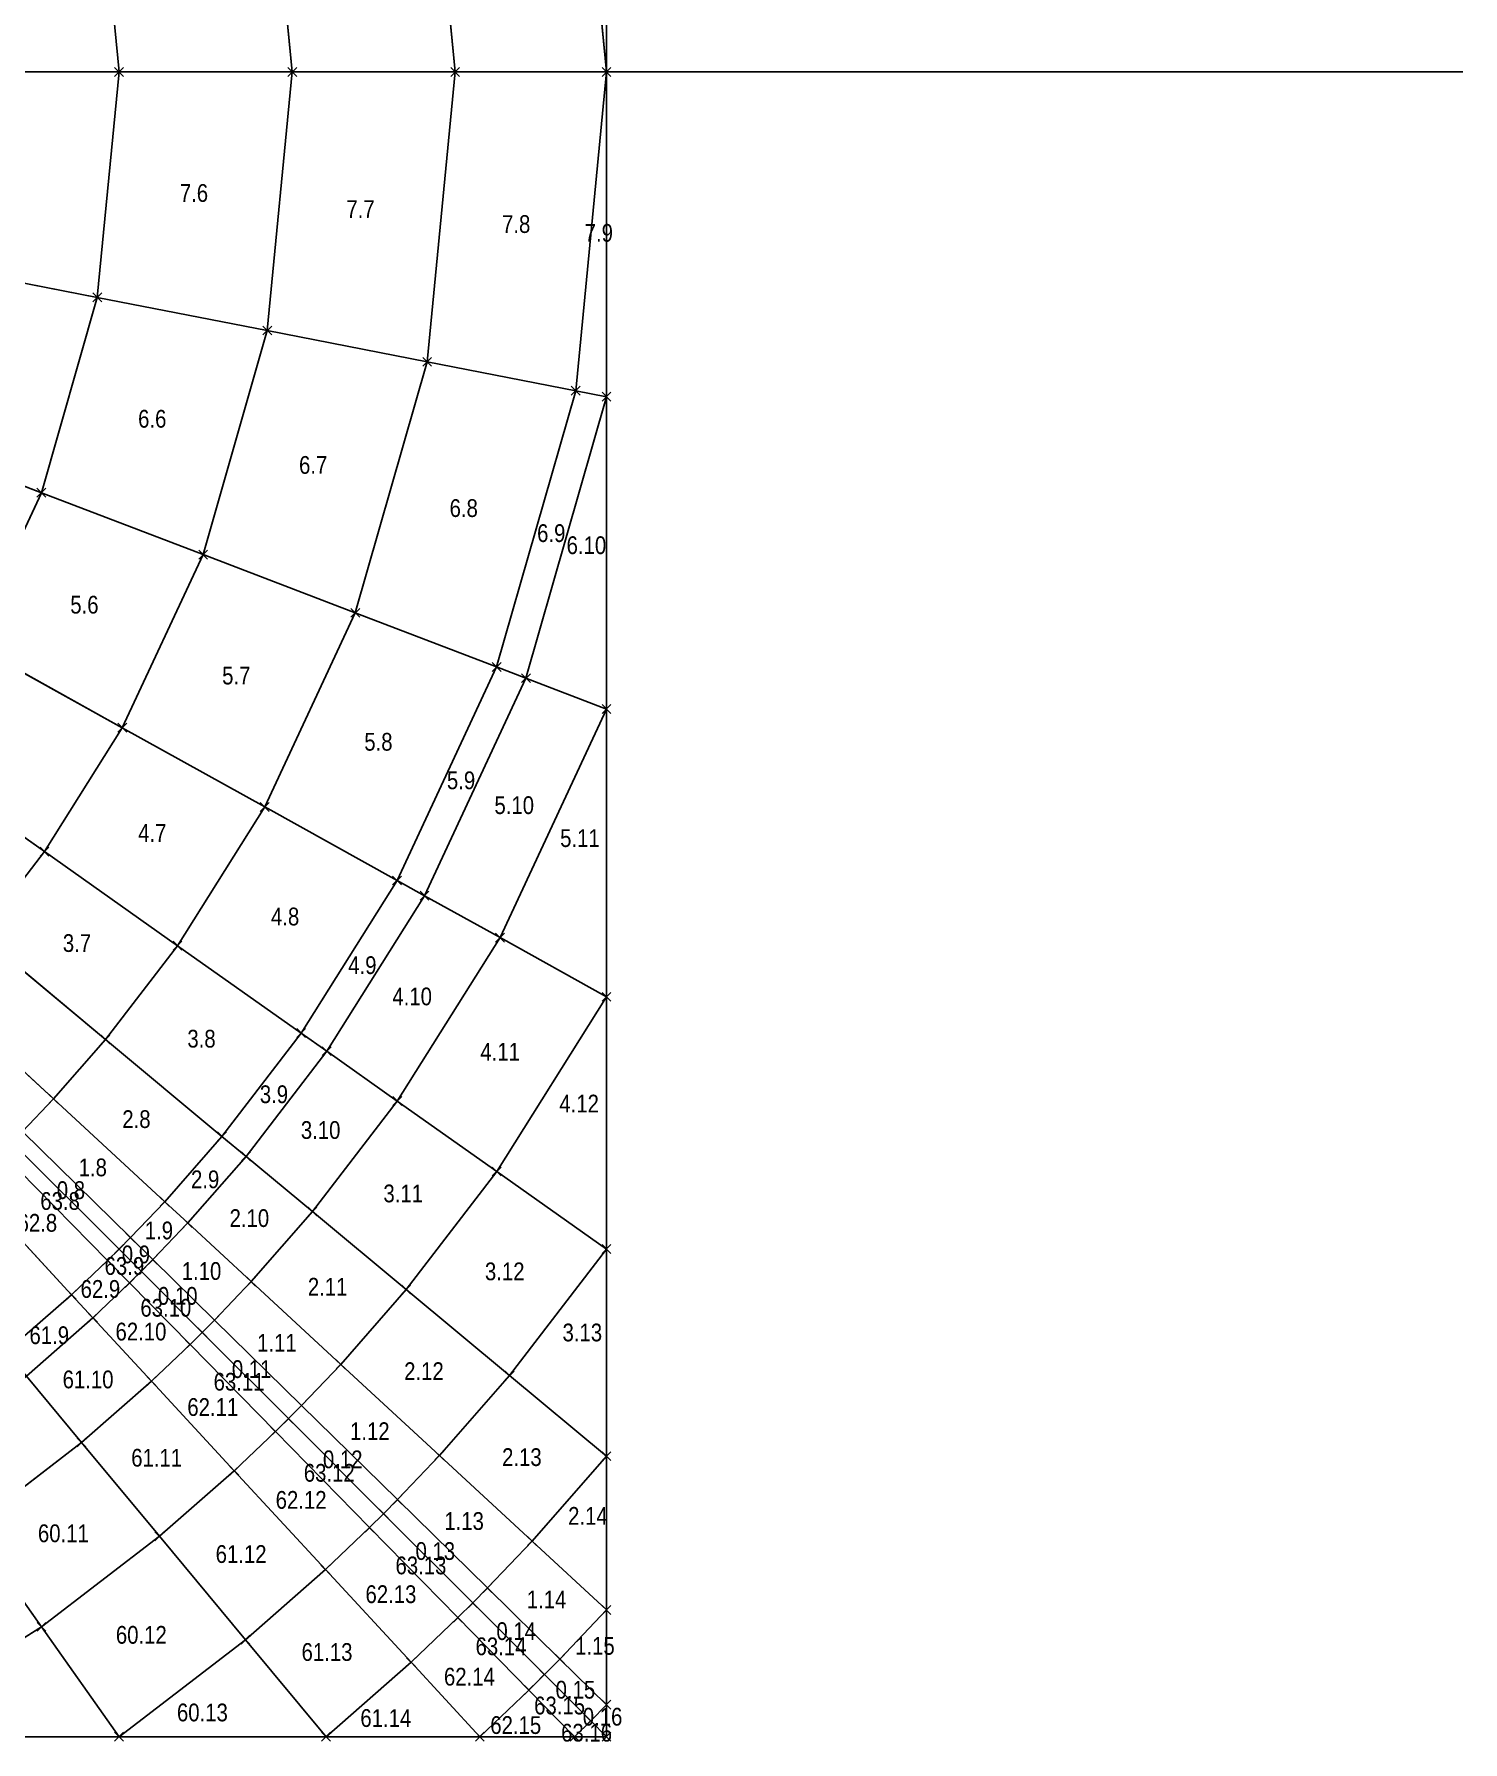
# Model space of a CAD drawing. Extents: x -1.9 to 2.84, y -1.88 to 2.84.
# Drawn here: x 1.23 to 2.84, y -1.881 to 0.043 of the extents above; entities that cross this region are included whole.
import ezdxf
from ezdxf.enums import TextEntityAlignment as Align

# ---------------------------------------------------------------- set-up
doc = ezdxf.new("R2010")
doc.units = 0
doc.header["$MEASUREMENT"] = 0
doc.header["$PDMODE"] = 3
doc.header["$PDSIZE"] = 0.005
for name, color, linetype in [('_assi', 5, 'Continuous'), ('ArcoBranches', 6, 'Continuous'), ('ColmoBranches', 7, 'Continuous'), ('ColmoNodes', 7, 'Continuous'), ('ColmoNodesEstradosso', 7, 'Continuous'), ('DiagonaliBranches', 20, 'Continuous'), ('DiagonaliNodes', 7, 'Continuous'), ('DiagonaliNodesEstradosso', 7, 'Continuous'), ('Faces', 160, 'Continuous'), ('FacesName', 1, 'Continuous'), ('MeridianiBranches', 3, 'Continuous'), ('NodiInterni', 1, 'Continuous'), ('NodiInterniEstradosso', 7, 'Continuous'), ('ParalleliBranches', 2, 'Continuous')]:
    doc.layers.add(name, color=color, linetype=linetype)
doc.styles.get("Standard").update_dxf_attribs({"font": 'ARIALN.TTF'})

msp = doc.modelspace()

# ---------------------------------------------------------------- linework, layer by layer
at = {"layer": '_assi'}
msp.add_line((0, 0), (2.8397, 0), dxfattribs=at)
at = {"layer": 'ArcoBranches'}
for p, q in [((1.875, 0, 1.875), (1.875, 0.3658, 1.839)), ((1.875, -0.3658, 1.839), (1.875, 0, 1.875)), ((1.875, -0.7175, 1.7323), (1.875, -0.3658, 1.839)), ((1.875, -1.0417, 1.559), (1.875, -0.7175, 1.7323)), ((1.875, -1.3258, 1.3258), (1.875, -1.0417, 1.559)), ((1.875, -1.559, 1.0417), (1.875, -1.3258, 1.3258)), ((1.875, -1.7323, 0.7175), (1.875, -1.559, 1.0417)), ((1.875, -1.839, 0.3658), (1.875, -1.7323, 0.7175)), ((1.875, -1.875, 0), (1.875, -1.839, 0.3658)), ((1.0417, -1.875, 1.559), (1.3258, -1.875, 1.3258)), ((1.3258, -1.875, 1.3258), (1.559, -1.875, 1.0417)), ((1.559, -1.875, 1.0417), (1.7323, -1.875, 0.7175)), ((1.7323, -1.875, 0.7175), (1.839, -1.875, 0.3658)), ((1.839, -1.875, 0.3658), (1.875, -1.875, 0))]:
    msp.add_line(p, q, dxfattribs=at)
at = {"layer": 'ColmoBranches'}
for p, q in [((1.1206, 0, 2.4032), (1.3258, 0, 2.2964)), ((1.3258, 0, 2.2964), (1.5209, 0, 2.1721)), ((1.5209, 0, 2.1721), (1.7044, 0, 2.0313)), ((1.7044, 0, 2.0313), (1.875, 0, 1.875))]:
    msp.add_line(p, q, dxfattribs=at)
at = {"layer": 'ColmoNodes'}
for p in [(1.3258, 0, 2.2964), (1.5209, 0, 2.1721), (1.7044, 0, 2.0313), (1.875, 0, 1.875)]:
    msp.add_point(p, dxfattribs=at)
at = {"layer": 'ColmoNodesEstradosso'}
for p in [(1.3258, 0, 2.8592), (1.5209, 0, 2.7604), (1.7044, 0, 2.651), (1.875, 0, 2.5332)]:
    msp.add_point(p, dxfattribs=at)
at = {"layer": 'DiagonaliBranches'}
for p, q in [((1.2052, -1.2052, 2.0313), (1.3258, -1.3258, 1.875)), ((1.3258, -1.3258, 1.875), (1.3508, -1.3508, 1.839)), ((1.3508, -1.3508, 1.839), (1.4196, -1.4196, 1.7323)), ((1.4196, -1.4196, 1.7323), (1.5167, -1.5167, 1.559)), ((1.5167, -1.5167, 1.559), (1.6238, -1.6238, 1.3258)), ((1.6238, -1.6238, 1.3258), (1.7243, -1.7243, 1.0417)), ((1.7243, -1.7243, 1.0417), (1.805, -1.805, 0.7175)), ((1.805, -1.805, 0.7175), (1.8571, -1.8571, 0.3658)), ((1.8571, -1.8571, 0.3658), (1.875, -1.875, 0))]:
    msp.add_line(p, q, dxfattribs=at)
at = {"layer": 'DiagonaliNodes'}
for p in [(1.3258, -1.3258, 1.875), (1.3508, -1.3508, 1.839), (1.4196, -1.4196, 1.7323), (1.5167, -1.5167, 1.559), (1.6238, -1.6238, 1.3258), (1.7243, -1.7243, 1.0417), (1.805, -1.805, 0.7175), (1.8571, -1.8571, 0.3658), (1.875, -1.875, 0)]:
    msp.add_point(p, dxfattribs=at)
at = {"layer": 'DiagonaliNodesEstradosso'}
for p in [(1.3258, -1.3258, 2.5332), (1.3508, -1.3508, 2.5067), (1.4196, -1.4196, 2.4295), (1.5167, -1.5167, 2.3091), (1.6238, -1.6238, 2.1586), (1.7243, -1.7243, 1.9967), (1.805, -1.805, 1.8484), (1.8571, -1.8571, 1.7423), (1.875, -1.875, 1.7034)]:
    msp.add_point(p, dxfattribs=at)
at = {"layer": 'Faces'}
for points in [[(1.875, 0, 1.875), (1.8403, 0.359, 1.875), (1.875, 0.3658, 1.839), (1.875, 0, 1.875)], [(1.7044, 0, 2.0313), (1.6729, 0.3264, 2.0313), (1.8403, 0.359, 1.875), (1.875, 0, 1.875)], [(1.5209, 0, 2.1721), (1.4928, 0.2912, 2.1721), (1.6729, 0.3264, 2.0313), (1.7044, 0, 2.0313)], [(1.3258, 0, 2.2964), (1.3013, 0.2539, 2.2964), (1.4928, 0.2912, 2.1721), (1.5209, 0, 2.1721)], [(1.1206, 0, 2.4032), (1.0999, 0.2146, 2.4032), (1.3013, 0.2539, 2.2964), (1.3258, 0, 2.2964)], [(1.0999, -0.2146, 2.4032), (1.1206, 0, 2.4032), (1.3258, 0, 2.2964), (1.3013, -0.2539, 2.2964)], [(1.3013, -0.2539, 2.2964), (1.3258, 0, 2.2964), (1.5209, 0, 2.1721), (1.4928, -0.2912, 2.1721)], [(1.4928, -0.2912, 2.1721), (1.5209, 0, 2.1721), (1.7044, 0, 2.0313), (1.6729, -0.3264, 2.0313)], [(1.6729, -0.3264, 2.0313), (1.7044, 0, 2.0313), (1.875, 0, 1.875), (1.8403, -0.359, 1.875)], [(1.8403, -0.359, 1.875), (1.875, 0, 1.875), (1.875, 0, 1.875), (1.875, -0.3658, 1.839)], [(1.0466, -0.4005, 2.4032), (1.0999, -0.2146, 2.4032), (1.3013, -0.2539, 2.2964), (1.2383, -0.4739, 2.2964)], [(1.2383, -0.4739, 2.2964), (1.3013, -0.2539, 2.2964), (1.4928, -0.2912, 2.1721), (1.4205, -0.5436, 2.1721)], [(1.4205, -0.5436, 2.1721), (1.4928, -0.2912, 2.1721), (1.6729, -0.3264, 2.0313), (1.5919, -0.6092, 2.0313)], [(1.5919, -0.6092, 2.0313), (1.6729, -0.3264, 2.0313), (1.8403, -0.359, 1.875), (1.7512, -0.6701, 1.875)], [(1.7512, -0.6701, 1.875), (1.8403, -0.359, 1.875), (1.875, -0.3658, 1.839), (1.7842, -0.6828, 1.839)], [(1.7842, -0.6828, 1.839), (1.875, -0.3658, 1.839), (1.875, -0.3658, 1.839), (1.875, -0.7175, 1.7323)], [(0.9796, -0.5442, 2.4032), (1.0466, -0.4005, 2.4032), (1.2383, -0.4739, 2.2964), (1.159, -0.6439, 2.2964)], [(1.159, -0.6439, 2.2964), (1.2383, -0.4739, 2.2964), (1.4205, -0.5436, 2.1721), (1.3295, -0.7386, 2.1721)], [(1.3295, -0.7386, 2.1721), (1.4205, -0.5436, 2.1721), (1.5919, -0.6092, 2.0313), (1.4899, -0.8278, 2.0313)], [(1.4899, -0.8278, 2.0313), (1.5919, -0.6092, 2.0313), (1.7512, -0.6701, 1.875), (1.639, -0.9106, 1.875)], [(1.0825, -0.7655, 2.2964), (1.159, -0.6439, 2.2964), (1.3295, -0.7386, 2.1721), (1.2418, -0.8781, 2.1721)], [(1.639, -0.9106, 1.875), (1.7512, -0.6701, 1.875), (1.7842, -0.6828, 1.839), (1.6699, -0.9278, 1.839)], [(1.6699, -0.9278, 1.839), (1.7842, -0.6828, 1.839), (1.875, -0.7175, 1.7323), (1.755, -0.975, 1.7323)], [(1.755, -0.975, 1.7323), (1.875, -0.7175, 1.7323), (1.875, -0.7175, 1.7323), (1.875, -1.0417, 1.559)], [(1.2418, -0.8781, 2.1721), (1.3295, -0.7386, 2.1721), (1.4899, -0.8278, 2.0313), (1.3917, -0.9841, 2.0313)], [(1.0195, -0.8477, 2.2964), (1.0825, -0.7655, 2.2964), (1.2418, -0.8781, 2.1721), (1.1695, -0.9724, 2.1721)], [(1.3917, -0.9841, 2.0313), (1.4899, -0.8278, 2.0313), (1.639, -0.9106, 1.875), (1.5309, -1.0825, 1.875)], [(1.1695, -0.9724, 2.1721), (1.2418, -0.8781, 2.1721), (1.3917, -0.9841, 2.0313), (1.3106, -1.0897, 2.0313)], [(1.5309, -1.0825, 1.875), (1.639, -0.9106, 1.875), (1.6699, -0.9278, 1.839), (1.5598, -1.1029, 1.839)], [(1.5598, -1.1029, 1.839), (1.6699, -0.9278, 1.839), (1.755, -0.975, 1.7323), (1.6392, -1.1591, 1.7323)], [(1.1171, -1.0321, 2.1721), (1.1695, -0.9724, 2.1721), (1.3106, -1.0897, 2.0313), (1.2519, -1.1566, 2.0313)], [(1.6392, -1.1591, 1.7323), (1.755, -0.975, 1.7323), (1.875, -1.0417, 1.559), (1.7513, -1.2384, 1.559)], [(1.3106, -1.0897, 2.0313), (1.3917, -0.9841, 2.0313), (1.5309, -1.0825, 1.875), (1.4417, -1.1988, 1.875)], [(1.0858, -1.065, 2.1721), (1.1171, -1.0321, 2.1721), (1.2519, -1.1566, 2.0313), (1.2169, -1.1935, 2.0313)], [(1.7513, -1.2384, 1.559), (1.875, -1.0417, 1.559), (1.875, -1.0417, 1.559), (1.875, -1.3258, 1.3258)], [(1.2519, -1.1566, 2.0313), (1.3106, -1.0897, 2.0313), (1.4417, -1.1988, 1.875), (1.3772, -1.2724, 1.875)], [(1.4417, -1.1988, 1.875), (1.5309, -1.0825, 1.875), (1.5598, -1.1029, 1.839), (1.4689, -1.2214, 1.839)], [(1.4689, -1.2214, 1.839), (1.5598, -1.1029, 1.839), (1.6392, -1.1591, 1.7323), (1.5437, -1.2835, 1.7323)], [(1.2169, -1.1935, 2.0313), (1.2519, -1.1566, 2.0313), (1.3772, -1.2724, 1.875), (1.3386, -1.3129, 1.875)], [(1.5437, -1.2835, 1.7323), (1.6392, -1.1591, 1.7323), (1.7513, -1.2384, 1.559), (1.6493, -1.3713, 1.559)], [(1.1935, -1.2169, 2.0313), (1.2052, -1.2052, 2.0313), (1.3258, -1.3258, 1.875), (1.3129, -1.3386, 1.875)], [(1.2052, -1.2052, 2.0313), (1.2169, -1.1935, 2.0313), (1.3386, -1.3129, 1.875), (1.3258, -1.3258, 1.875)], [(1.3772, -1.2724, 1.875), (1.4417, -1.1988, 1.875), (1.4689, -1.2214, 1.839), (1.4032, -1.2964, 1.839)], [(1.1566, -1.2519, 2.0313), (1.1935, -1.2169, 2.0313), (1.3129, -1.3386, 1.875), (1.2724, -1.3772, 1.875)], [(1.4032, -1.2964, 1.839), (1.4689, -1.2214, 1.839), (1.5437, -1.2835, 1.7323), (1.4746, -1.3624, 1.7323)], [(1.6493, -1.3713, 1.559), (1.7513, -1.2384, 1.559), (1.875, -1.3258, 1.3258), (1.7658, -1.4682, 1.3258)], [(1.0897, -1.3106, 2.0313), (1.1566, -1.2519, 2.0313), (1.2724, -1.3772, 1.875), (1.1988, -1.4417, 1.875)], [(1.3386, -1.3129, 1.875), (1.3772, -1.2724, 1.875), (1.4032, -1.2964, 1.839), (1.3639, -1.3377, 1.839)], [(1.4746, -1.3624, 1.7323), (1.5437, -1.2835, 1.7323), (1.6493, -1.3713, 1.559), (1.5755, -1.4556, 1.559)], [(1.3639, -1.3377, 1.839), (1.4032, -1.2964, 1.839), (1.4746, -1.3624, 1.7323), (1.4333, -1.4058, 1.7323)], [(1.3129, -1.3386, 1.875), (1.3258, -1.3258, 1.875), (1.3508, -1.3508, 1.839), (1.3377, -1.3639, 1.839)], [(1.3258, -1.3258, 1.875), (1.3386, -1.3129, 1.875), (1.3639, -1.3377, 1.839), (1.3508, -1.3508, 1.839)], [(1.7658, -1.4682, 1.3258), (1.875, -1.3258, 1.3258), (1.875, -1.3258, 1.3258), (1.875, -1.559, 1.0417)], [(1.2724, -1.3772, 1.875), (1.3129, -1.3386, 1.875), (1.3377, -1.3639, 1.839), (1.2964, -1.4032, 1.839)], [(1.3508, -1.3508, 1.839), (1.3639, -1.3377, 1.839), (1.4333, -1.4058, 1.7323), (1.4196, -1.4196, 1.7323)], [(1.2964, -1.4032, 1.839), (1.3377, -1.3639, 1.839), (1.4058, -1.4333, 1.7323), (1.3624, -1.4746, 1.7323)], [(1.3377, -1.3639, 1.839), (1.3508, -1.3508, 1.839), (1.4196, -1.4196, 1.7323), (1.4058, -1.4333, 1.7323)], [(1.4333, -1.4058, 1.7323), (1.4746, -1.3624, 1.7323), (1.5755, -1.4556, 1.559), (1.5313, -1.5019, 1.559)], [(1.1988, -1.4417, 1.875), (1.2724, -1.3772, 1.875), (1.2964, -1.4032, 1.839), (1.2214, -1.4689, 1.839)], [(1.5755, -1.4556, 1.559), (1.6493, -1.3713, 1.559), (1.7658, -1.4682, 1.3258), (1.6867, -1.5583, 1.3258)], [(1.2214, -1.4689, 1.839), (1.2964, -1.4032, 1.839), (1.3624, -1.4746, 1.7323), (1.2835, -1.5437, 1.7323)], [(1.4058, -1.4333, 1.7323), (1.4196, -1.4196, 1.7323), (1.5167, -1.5167, 1.559), (1.5019, -1.5313, 1.559)], [(1.4196, -1.4196, 1.7323), (1.4333, -1.4058, 1.7323), (1.5313, -1.5019, 1.559), (1.5167, -1.5167, 1.559)], [(1.3624, -1.4746, 1.7323), (1.4058, -1.4333, 1.7323), (1.5019, -1.5313, 1.559), (1.4556, -1.5755, 1.559)], [(1.5313, -1.5019, 1.559), (1.5755, -1.4556, 1.559), (1.6867, -1.5583, 1.3258), (1.6395, -1.608, 1.3258)], [(1.1029, -1.5598, 1.839), (1.2214, -1.4689, 1.839), (1.2835, -1.5437, 1.7323), (1.1591, -1.6392, 1.7323)], [(1.2835, -1.5437, 1.7323), (1.3624, -1.4746, 1.7323), (1.4556, -1.5755, 1.559), (1.3713, -1.6493, 1.559)], [(1.6867, -1.5583, 1.3258), (1.7658, -1.4682, 1.3258), (1.875, -1.559, 1.0417), (1.7911, -1.6547, 1.0417)], [(1.5019, -1.5313, 1.559), (1.5167, -1.5167, 1.559), (1.6238, -1.6238, 1.3258), (1.608, -1.6395, 1.3258)], [(1.5167, -1.5167, 1.559), (1.5313, -1.5019, 1.559), (1.6395, -1.608, 1.3258), (1.6238, -1.6238, 1.3258)], [(1.4556, -1.5755, 1.559), (1.5019, -1.5313, 1.559), (1.608, -1.6395, 1.3258), (1.5583, -1.6867, 1.3258)], [(1.1591, -1.6392, 1.7323), (1.2835, -1.5437, 1.7323), (1.3713, -1.6493, 1.559), (1.2384, -1.7513, 1.559)], [(1.3713, -1.6493, 1.559), (1.4556, -1.5755, 1.559), (1.5583, -1.6867, 1.3258), (1.4682, -1.7658, 1.3258)], [(1.6395, -1.608, 1.3258), (1.6867, -1.5583, 1.3258), (1.7911, -1.6547, 1.0417), (1.7409, -1.7075, 1.0417)], [(1.7911, -1.6547, 1.0417), (1.875, -1.559, 1.0417), (1.875, -1.559, 1.0417), (1.875, -1.7323, 0.7175)], [(1.6238, -1.6238, 1.3258), (1.6395, -1.608, 1.3258), (1.7409, -1.7075, 1.0417), (1.7243, -1.7243, 1.0417)], [(1.608, -1.6395, 1.3258), (1.6238, -1.6238, 1.3258), (1.7243, -1.7243, 1.0417), (1.7075, -1.7409, 1.0417)], [(0.975, -1.755, 1.7323), (1.1591, -1.6392, 1.7323), (1.2384, -1.7513, 1.559), (1.0417, -1.875, 1.559)], [(1.2384, -1.7513, 1.559), (1.3713, -1.6493, 1.559), (1.4682, -1.7658, 1.3258), (1.3258, -1.875, 1.3258)], [(1.5583, -1.6867, 1.3258), (1.608, -1.6395, 1.3258), (1.7075, -1.7409, 1.0417), (1.6547, -1.7911, 1.0417)], [(1.7409, -1.7075, 1.0417), (1.7911, -1.6547, 1.0417), (1.875, -1.7323, 0.7175), (1.8225, -1.7875, 0.7175)], [(1.4682, -1.7658, 1.3258), (1.5583, -1.6867, 1.3258), (1.6547, -1.7911, 1.0417), (1.559, -1.875, 1.0417)], [(1.7243, -1.7243, 1.0417), (1.7409, -1.7075, 1.0417), (1.8225, -1.7875, 0.7175), (1.805, -1.805, 0.7175)], [(1.7075, -1.7409, 1.0417), (1.7243, -1.7243, 1.0417), (1.805, -1.805, 0.7175), (1.7875, -1.8225, 0.7175)], [(1.6547, -1.7911, 1.0417), (1.7075, -1.7409, 1.0417), (1.7875, -1.8225, 0.7175), (1.7323, -1.875, 0.7175)], [(1.8225, -1.7875, 0.7175), (1.875, -1.7323, 0.7175), (1.875, -1.7323, 0.7175), (1.875, -1.839, 0.3658)], [(1.0417, -1.875, 1.559), (1.2384, -1.7513, 1.559), (1.3258, -1.875, 1.3258), (1.0417, -1.875, 1.559)], [(1.3258, -1.875, 1.3258), (1.4682, -1.7658, 1.3258), (1.559, -1.875, 1.0417), (1.3258, -1.875, 1.3258)], [(1.805, -1.805, 0.7175), (1.8225, -1.7875, 0.7175), (1.875, -1.839, 0.3658), (1.8571, -1.8571, 0.3658)], [(1.559, -1.875, 1.0417), (1.6547, -1.7911, 1.0417), (1.7323, -1.875, 0.7175), (1.559, -1.875, 1.0417)], [(1.7875, -1.8225, 0.7175), (1.805, -1.805, 0.7175), (1.8571, -1.8571, 0.3658), (1.839, -1.875, 0.3658)], [(1.7323, -1.875, 0.7175), (1.7875, -1.8225, 0.7175), (1.839, -1.875, 0.3658), (1.7323, -1.875, 0.7175)], [(1.8571, -1.8571, 0.3658), (1.875, -1.839, 0.3658), (1.875, -1.839, 0.3658), (1.875, -1.875, 0)], [(1.839, -1.875, 0.3658), (1.8571, -1.8571, 0.3658), (1.875, -1.875, 0), (1.839, -1.875, 0.3658)]]:
    msp.add_3dface(points, dxfattribs=at)
at = {"layer": 'MeridianiBranches'}
for p, q in [((1.0999, -0.2146, 2.4032), (1.3013, -0.2539, 2.2964)), ((1.3013, -0.2539, 2.2964), (1.4928, -0.2912, 2.1721)), ((1.4928, -0.2912, 2.1721), (1.6729, -0.3264, 2.0313)), ((1.6729, -0.3264, 2.0313), (1.8403, -0.359, 1.875)), ((1.8403, -0.359, 1.875), (1.875, -0.3658, 1.839)), ((1.0466, -0.4005, 2.4032), (1.2383, -0.4739, 2.2964)), ((1.2383, -0.4739, 2.2964), (1.4205, -0.5436, 2.1721)), ((1.4205, -0.5436, 2.1721), (1.5919, -0.6092, 2.0313)), ((1.5919, -0.6092, 2.0313), (1.7512, -0.6701, 1.875)), ((1.159, -0.6439, 2.2964), (1.3295, -0.7386, 2.1721)), ((1.7512, -0.6701, 1.875), (1.7842, -0.6828, 1.839)), ((1.7842, -0.6828, 1.839), (1.875, -0.7175, 1.7323)), ((1.3295, -0.7386, 2.1721), (1.4899, -0.8278, 2.0313)), ((1.0825, -0.7655, 2.2964), (1.2418, -0.8781, 2.1721)), ((1.4899, -0.8278, 2.0313), (1.639, -0.9106, 1.875)), ((1.2418, -0.8781, 2.1721), (1.3917, -0.9841, 2.0313)), ((1.639, -0.9106, 1.875), (1.6699, -0.9278, 1.839)), ((1.6699, -0.9278, 1.839), (1.755, -0.975, 1.7323)), ((1.1695, -0.9724, 2.1721), (1.3106, -1.0897, 2.0313)), ((1.755, -0.975, 1.7323), (1.875, -1.0417, 1.559)), ((1.3917, -0.9841, 2.0313), (1.5309, -1.0825, 1.875)), ((1.1171, -1.0321, 2.1721), (1.2519, -1.1566, 2.0313)), ((1.3106, -1.0897, 2.0313), (1.4417, -1.1988, 1.875)), ((1.5309, -1.0825, 1.875), (1.5598, -1.1029, 1.839)), ((1.5598, -1.1029, 1.839), (1.6392, -1.1591, 1.7323)), ((1.2519, -1.1566, 2.0313), (1.3772, -1.2724, 1.875)), ((1.6392, -1.1591, 1.7323), (1.7513, -1.2384, 1.559)), ((1.2169, -1.1935, 2.0313), (1.3386, -1.3129, 1.875)), ((1.4417, -1.1988, 1.875), (1.4689, -1.2214, 1.839)), ((1.1935, -1.2169, 2.0313), (1.3129, -1.3386, 1.875)), ((1.4689, -1.2214, 1.839), (1.5437, -1.2835, 1.7323)), ((1.7513, -1.2384, 1.559), (1.875, -1.3258, 1.3258)), ((1.1566, -1.2519, 2.0313), (1.2724, -1.3772, 1.875)), ((1.3772, -1.2724, 1.875), (1.4032, -1.2964, 1.839)), ((1.5437, -1.2835, 1.7323), (1.6493, -1.3713, 1.559)), ((1.4032, -1.2964, 1.839), (1.4746, -1.3624, 1.7323)), ((1.3386, -1.3129, 1.875), (1.3639, -1.3377, 1.839)), ((1.3129, -1.3386, 1.875), (1.3377, -1.3639, 1.839)), ((1.3639, -1.3377, 1.839), (1.4333, -1.4058, 1.7323)), ((1.3377, -1.3639, 1.839), (1.4058, -1.4333, 1.7323)), ((1.4746, -1.3624, 1.7323), (1.5755, -1.4556, 1.559)), ((1.2724, -1.3772, 1.875), (1.2964, -1.4032, 1.839)), ((1.6493, -1.3713, 1.559), (1.7658, -1.4682, 1.3258)), ((1.2964, -1.4032, 1.839), (1.3624, -1.4746, 1.7323)), ((1.4333, -1.4058, 1.7323), (1.5313, -1.5019, 1.559)), ((1.4058, -1.4333, 1.7323), (1.5019, -1.5313, 1.559)), ((1.5755, -1.4556, 1.559), (1.6867, -1.5583, 1.3258)), ((1.2214, -1.4689, 1.839), (1.2835, -1.5437, 1.7323)), ((1.3624, -1.4746, 1.7323), (1.4556, -1.5755, 1.559)), ((1.7658, -1.4682, 1.3258), (1.875, -1.559, 1.0417)), ((1.5313, -1.5019, 1.559), (1.6395, -1.608, 1.3258)), ((1.5019, -1.5313, 1.559), (1.608, -1.6395, 1.3258)), ((1.2835, -1.5437, 1.7323), (1.3713, -1.6493, 1.559)), ((1.4556, -1.5755, 1.559), (1.5583, -1.6867, 1.3258)), ((1.6867, -1.5583, 1.3258), (1.7911, -1.6547, 1.0417)), ((1.6395, -1.608, 1.3258), (1.7409, -1.7075, 1.0417)), ((1.1591, -1.6392, 1.7323), (1.2384, -1.7513, 1.559)), ((1.3713, -1.6493, 1.559), (1.4682, -1.7658, 1.3258)), ((1.608, -1.6395, 1.3258), (1.7075, -1.7409, 1.0417)), ((1.7911, -1.6547, 1.0417), (1.875, -1.7323, 0.7175)), ((1.5583, -1.6867, 1.3258), (1.6547, -1.7911, 1.0417)), ((1.7409, -1.7075, 1.0417), (1.8225, -1.7875, 0.7175)), ((1.7075, -1.7409, 1.0417), (1.7875, -1.8225, 0.7175)), ((1.2384, -1.7513, 1.559), (1.3258, -1.875, 1.3258)), ((1.4682, -1.7658, 1.3258), (1.559, -1.875, 1.0417)), ((1.8225, -1.7875, 0.7175), (1.875, -1.839, 0.3658)), ((1.6547, -1.7911, 1.0417), (1.7323, -1.875, 0.7175)), ((1.7875, -1.8225, 0.7175), (1.839, -1.875, 0.3658))]:
    msp.add_line(p, q, dxfattribs=at)
at = {"layer": 'NodiInterni'}
for p in [(1.3013, -0.2539, 2.2964), (1.4928, -0.2912, 2.1721), (1.6729, -0.3264, 2.0313), (1.8403, -0.359, 1.875), (1.875, -0.3658, 1.839), (1.2383, -0.4739, 2.2964), (1.4205, -0.5436, 2.1721), (1.5919, -0.6092, 2.0313), (1.7512, -0.6701, 1.875), (1.7842, -0.6828, 1.839), (1.875, -0.7175, 1.7323), (1.3295, -0.7386, 2.1721), (1.4899, -0.8278, 2.0313), (1.2418, -0.8781, 2.1721), (1.639, -0.9106, 1.875), (1.6699, -0.9278, 1.839), (1.3917, -0.9841, 2.0313), (1.755, -0.975, 1.7323), (1.875, -1.0417, 1.559), (1.3106, -1.0897, 2.0313), (1.5309, -1.0825, 1.875), (1.5598, -1.1029, 1.839), (1.2519, -1.1566, 2.0313), (1.6392, -1.1591, 1.7323), (1.4417, -1.1988, 1.875), (1.4689, -1.2214, 1.839), (1.7513, -1.2384, 1.559), (1.3772, -1.2724, 1.875), (1.5437, -1.2835, 1.7323), (1.3386, -1.3129, 1.875), (1.4032, -1.2964, 1.839), (1.875, -1.3258, 1.3258), (1.3129, -1.3386, 1.875), (1.3639, -1.3377, 1.839), (1.3377, -1.3639, 1.839), (1.4746, -1.3624, 1.7323), (1.2724, -1.3772, 1.875), (1.6493, -1.3713, 1.559), (1.2964, -1.4032, 1.839), (1.4333, -1.4058, 1.7323), (1.4058, -1.4333, 1.7323), (1.5755, -1.4556, 1.559), (1.3624, -1.4746, 1.7323), (1.7658, -1.4682, 1.3258), (1.5313, -1.5019, 1.559), (1.2835, -1.5437, 1.7323), (1.5019, -1.5313, 1.559), (1.6867, -1.5583, 1.3258), (1.875, -1.559, 1.0417), (1.4556, -1.5755, 1.559), (1.6395, -1.608, 1.3258), (1.608, -1.6395, 1.3258), (1.3713, -1.6493, 1.559), (1.7911, -1.6547, 1.0417), (1.5583, -1.6867, 1.3258), (1.7409, -1.7075, 1.0417), (1.875, -1.7323, 0.7175), (1.2384, -1.7513, 1.559), (1.7075, -1.7409, 1.0417), (1.4682, -1.7658, 1.3258), (1.6547, -1.7911, 1.0417), (1.8225, -1.7875, 0.7175), (1.7875, -1.8225, 0.7175), (1.875, -1.839, 0.3658), (1.3258, -1.875, 1.3258), (1.559, -1.875, 1.0417), (1.7323, -1.875, 0.7175), (1.839, -1.875, 0.3658)]:
    msp.add_point(p, dxfattribs=at)
at = {"layer": 'NodiInterniEstradosso'}
for p in [(1.3013, -0.2539, 2.8592), (1.4928, -0.2912, 2.7604), (1.6729, -0.3264, 2.651), (1.8403, -0.359, 2.5332), (1.875, -0.3658, 2.5067), (1.2383, -0.4739, 2.8592), (1.4205, -0.5436, 2.7604), (1.5919, -0.6092, 2.651), (1.7512, -0.6701, 2.5332), (1.7842, -0.6828, 2.5067), (1.875, -0.7175, 2.4295), (1.3295, -0.7386, 2.7604), (1.4899, -0.8278, 2.651), (1.2418, -0.8781, 2.7604), (1.639, -0.9106, 2.5332), (1.6699, -0.9278, 2.5067), (1.3917, -0.9841, 2.651), (1.755, -0.975, 2.4295), (1.875, -1.0417, 2.3091), (1.3106, -1.0897, 2.651), (1.5309, -1.0825, 2.5332), (1.5598, -1.1029, 2.5067), (1.2519, -1.1566, 2.651), (1.6392, -1.1591, 2.4295), (1.4417, -1.1988, 2.5332), (1.4689, -1.2214, 2.5067), (1.7513, -1.2384, 2.3091), (1.3772, -1.2724, 2.5332), (1.5437, -1.2835, 2.4295), (1.3386, -1.3129, 2.5332), (1.4032, -1.2964, 2.5067), (1.875, -1.3258, 2.1586), (1.3639, -1.3377, 2.5067), (1.4746, -1.3624, 2.4295), (1.6493, -1.3713, 2.3091), (1.4333, -1.4058, 2.4295), (1.5755, -1.4556, 2.3091), (1.7658, -1.4682, 2.1586), (1.5313, -1.5019, 2.3091), (1.6867, -1.5583, 2.1586), (1.875, -1.559, 1.9967), (1.6395, -1.608, 2.1586), (1.7911, -1.6547, 1.9967), (1.7409, -1.7075, 1.9967), (1.875, -1.7323, 1.8484), (1.8225, -1.7875, 1.8484), (1.875, -1.839, 1.7423)]:
    msp.add_point(p, dxfattribs=at)
at = {"layer": 'ParalleliBranches'}
for p, q in [((1.875, 0, 1.875), (1.8403, 0.359, 1.875)), ((1.7044, 0, 2.0313), (1.6729, 0.3264, 2.0313)), ((1.5209, 0, 2.1721), (1.4928, 0.2912, 2.1721)), ((1.3258, 0, 2.2964), (1.3013, 0.2539, 2.2964)), ((1.3013, -0.2539, 2.2964), (1.3258, 0, 2.2964)), ((1.4928, -0.2912, 2.1721), (1.5209, 0, 2.1721)), ((1.6729, -0.3264, 2.0313), (1.7044, 0, 2.0313)), ((1.8403, -0.359, 1.875), (1.875, 0, 1.875)), ((1.2383, -0.4739, 2.2964), (1.3013, -0.2539, 2.2964)), ((1.4205, -0.5436, 2.1721), (1.4928, -0.2912, 2.1721)), ((1.5919, -0.6092, 2.0313), (1.6729, -0.3264, 2.0313)), ((1.7512, -0.6701, 1.875), (1.8403, -0.359, 1.875)), ((1.7842, -0.6828, 1.839), (1.875, -0.3658, 1.839)), ((1.159, -0.6439, 2.2964), (1.2383, -0.4739, 2.2964)), ((1.3295, -0.7386, 2.1721), (1.4205, -0.5436, 2.1721)), ((1.4899, -0.8278, 2.0313), (1.5919, -0.6092, 2.0313)), ((1.639, -0.9106, 1.875), (1.7512, -0.6701, 1.875)), ((1.6699, -0.9278, 1.839), (1.7842, -0.6828, 1.839)), ((1.755, -0.975, 1.7323), (1.875, -0.7175, 1.7323)), ((1.2418, -0.8781, 2.1721), (1.3295, -0.7386, 2.1721)), ((1.3917, -0.9841, 2.0313), (1.4899, -0.8278, 2.0313)), ((1.1695, -0.9724, 2.1721), (1.2418, -0.8781, 2.1721)), ((1.5309, -1.0825, 1.875), (1.639, -0.9106, 1.875)), ((1.5598, -1.1029, 1.839), (1.6699, -0.9278, 1.839)), ((1.6392, -1.1591, 1.7323), (1.755, -0.975, 1.7323)), ((1.3106, -1.0897, 2.0313), (1.3917, -0.9841, 2.0313)), ((1.7513, -1.2384, 1.559), (1.875, -1.0417, 1.559)), ((1.2519, -1.1566, 2.0313), (1.3106, -1.0897, 2.0313)), ((1.4417, -1.1988, 1.875), (1.5309, -1.0825, 1.875)), ((1.4689, -1.2214, 1.839), (1.5598, -1.1029, 1.839)), ((1.2169, -1.1935, 2.0313), (1.2519, -1.1566, 2.0313)), ((1.5437, -1.2835, 1.7323), (1.6392, -1.1591, 1.7323)), ((1.3772, -1.2724, 1.875), (1.4417, -1.1988, 1.875)), ((1.4032, -1.2964, 1.839), (1.4689, -1.2214, 1.839)), ((1.6493, -1.3713, 1.559), (1.7513, -1.2384, 1.559)), ((1.3386, -1.3129, 1.875), (1.3772, -1.2724, 1.875)), ((1.4746, -1.3624, 1.7323), (1.5437, -1.2835, 1.7323)), ((1.3639, -1.3377, 1.839), (1.4032, -1.2964, 1.839)), ((1.3129, -1.3386, 1.875), (1.3258, -1.3258, 1.875)), ((1.3258, -1.3258, 1.875), (1.3386, -1.3129, 1.875)), ((1.7658, -1.4682, 1.3258), (1.875, -1.3258, 1.3258)), ((1.2724, -1.3772, 1.875), (1.3129, -1.3386, 1.875)), ((1.3508, -1.3508, 1.839), (1.3639, -1.3377, 1.839)), ((1.2964, -1.4032, 1.839), (1.3377, -1.3639, 1.839)), ((1.3377, -1.3639, 1.839), (1.3508, -1.3508, 1.839)), ((1.4333, -1.4058, 1.7323), (1.4746, -1.3624, 1.7323)), ((1.1988, -1.4417, 1.875), (1.2724, -1.3772, 1.875)), ((1.5755, -1.4556, 1.559), (1.6493, -1.3713, 1.559)), ((1.2214, -1.4689, 1.839), (1.2964, -1.4032, 1.839)), ((1.4058, -1.4333, 1.7323), (1.4196, -1.4196, 1.7323)), ((1.4196, -1.4196, 1.7323), (1.4333, -1.4058, 1.7323)), ((1.3624, -1.4746, 1.7323), (1.4058, -1.4333, 1.7323)), ((1.5313, -1.5019, 1.559), (1.5755, -1.4556, 1.559)), ((1.2835, -1.5437, 1.7323), (1.3624, -1.4746, 1.7323)), ((1.6867, -1.5583, 1.3258), (1.7658, -1.4682, 1.3258)), ((1.5019, -1.5313, 1.559), (1.5167, -1.5167, 1.559)), ((1.5167, -1.5167, 1.559), (1.5313, -1.5019, 1.559)), ((1.4556, -1.5755, 1.559), (1.5019, -1.5313, 1.559)), ((1.1591, -1.6392, 1.7323), (1.2835, -1.5437, 1.7323)), ((1.3713, -1.6493, 1.559), (1.4556, -1.5755, 1.559)), ((1.6395, -1.608, 1.3258), (1.6867, -1.5583, 1.3258)), ((1.7911, -1.6547, 1.0417), (1.875, -1.559, 1.0417)), ((1.6238, -1.6238, 1.3258), (1.6395, -1.608, 1.3258)), ((1.608, -1.6395, 1.3258), (1.6238, -1.6238, 1.3258)), ((1.2384, -1.7513, 1.559), (1.3713, -1.6493, 1.559)), ((1.5583, -1.6867, 1.3258), (1.608, -1.6395, 1.3258)), ((1.7409, -1.7075, 1.0417), (1.7911, -1.6547, 1.0417)), ((1.4682, -1.7658, 1.3258), (1.5583, -1.6867, 1.3258)), ((1.7243, -1.7243, 1.0417), (1.7409, -1.7075, 1.0417)), ((1.7075, -1.7409, 1.0417), (1.7243, -1.7243, 1.0417)), ((1.6547, -1.7911, 1.0417), (1.7075, -1.7409, 1.0417)), ((1.8225, -1.7875, 0.7175), (1.875, -1.7323, 0.7175)), ((1.0417, -1.875, 1.559), (1.2384, -1.7513, 1.559)), ((1.3258, -1.875, 1.3258), (1.4682, -1.7658, 1.3258)), ((1.805, -1.805, 0.7175), (1.8225, -1.7875, 0.7175)), ((1.559, -1.875, 1.0417), (1.6547, -1.7911, 1.0417)), ((1.7875, -1.8225, 0.7175), (1.805, -1.805, 0.7175)), ((1.7323, -1.875, 0.7175), (1.7875, -1.8225, 0.7175)), ((1.8571, -1.8571, 0.3658), (1.875, -1.839, 0.3658)), ((1.839, -1.875, 0.3658), (1.8571, -1.8571, 0.3658))]:
    msp.add_line(p, q, dxfattribs=at)

# ---------------------------------------------------------------- texts
at = {"layer": 'FacesName'}
for s, p in [('7.6', (1.4102, -0.1363, 2.2343)), ('7.7', (1.5978, -0.1544, 2.1017)), ('7.8', (1.7732, -0.1713, 1.9531)), ('7.9', (1.8663, -0.1812, 1.866)), ('6.6', (1.3632, -0.3906, 2.2343)), ('6.7', (1.5445, -0.4426, 2.1017)), ('6.8', (1.7141, -0.4912, 1.9531)), ('6.9', (1.8127, -0.5194, 1.857)), ('6.10', (1.8523, -0.533, 1.8123)), ('5.6', (1.2868, -0.6, 2.2343)), ('5.7', (1.4579, -0.6798, 2.1017)), ('5.8', (1.618, -0.7544, 1.9531)), ('5.9', (1.7111, -0.7978, 1.857)), ('5.10', (1.771, -0.8258, 1.7856)), ('4.7', (1.3632, -0.8571, 2.1017)), ('5.11', (1.845, -0.8629, 1.689)), ('4.8', (1.5129, -0.9512, 1.9531)), ('3.7', (1.2784, -0.9811, 2.1017)), ('4.9', (1.5999, -1.006, 1.857)), ('4.10', (1.656, -1.0412, 1.7856)), ('3.8', (1.4187, -1.0888, 1.9531)), ('4.11', (1.7551, -1.1035, 1.6456)), ('3.9', (1.5003, -1.1514, 1.857)), ('4.12', (1.8441, -1.1619, 1.5007)), ('2.8', (1.3454, -1.1794, 1.9531)), ('3.10', (1.5529, -1.1917, 1.7856)), ('1.8', (1.2962, -1.2338, 1.9531)), ('0.8', (1.2716, -1.2594, 1.9531)), ('2.9', (1.4228, -1.2472, 1.857)), ('63.8', (1.2594, -1.2716, 1.9531)), ('3.11', (1.6459, -1.2631, 1.6456)), ('62.8', (1.2338, -1.2962, 1.9531)), ('2.10', (1.4726, -1.2909, 1.7856)), ('1.9', (1.3707, -1.3048, 1.857)), ('0.9', (1.3448, -1.3318, 1.857)), ('63.9', (1.3318, -1.3448, 1.857)), ('1.10', (1.4187, -1.3505, 1.7856)), ('3.12', (1.7603, -1.3509, 1.4424)), ('62.9', (1.3048, -1.3707, 1.857)), ('2.11', (1.5608, -1.3682, 1.6456)), ('63.10', (1.3785, -1.3919, 1.7856)), ('0.10', (1.3919, -1.3785, 1.7856)), ('61.9', (1.2472, -1.4228, 1.857)), ('62.10', (1.3505, -1.4187, 1.7856)), ('1.11', (1.5037, -1.4314, 1.6456)), ('3.13', (1.8477, -1.4197, 1.2548)), ('0.11', (1.4752, -1.461, 1.6456)), ('2.12', (1.6693, -1.4633, 1.4424)), ('61.10', (1.2909, -1.4726, 1.7856)), ('63.11', (1.461, -1.4752, 1.6456)), ('62.11', (1.4314, -1.5037, 1.6456)), ('1.12', (1.6083, -1.5309, 1.4424)), ('61.11', (1.3682, -1.5608, 1.6456)), ('0.12', (1.5778, -1.5626, 1.4424)), ('2.13', (1.7796, -1.5601, 1.1838)), ('63.12', (1.5626, -1.5778, 1.4424)), ('62.12', (1.5309, -1.6083, 1.4424)), ('1.13', (1.7145, -1.6321, 1.1838)), ('2.14', (1.854, -1.6263, 0.9607)), ('60.11', (1.2631, -1.6459, 1.6456)), ('61.12', (1.4633, -1.6693, 1.4424)), ('63.13', (1.6659, -1.6821, 1.1838)), ('0.13', (1.6821, -1.6659, 1.1838)), ('62.13', (1.6321, -1.7145, 1.1838)), ('1.14', (1.8074, -1.7205, 0.8796)), ('60.12', (1.3509, -1.7603, 1.4424)), ('0.14', (1.7732, -1.7561, 0.8796)), ('61.13', (1.5601, -1.7796, 1.1838)), ('63.14', (1.7561, -1.7732, 0.8796)), ('1.15', (1.8619, -1.7727, 0.6296)), ('62.14', (1.7205, -1.8074, 0.8796)), ('0.15', (1.8399, -1.8221, 0.5417)), ('60.13', (1.4197, -1.8477, 1.2548)), ('61.14', (1.6263, -1.854, 0.9607)), ('63.15', (1.8221, -1.8399, 0.5417)), ('0.16', (1.8705, -1.8525, 0.2743)), ('62.15', (1.7727, -1.8619, 0.6296)), ('63.16', (1.8525, -1.8705, 0.2743))]:
    msp.add_text(s, height=0.02, dxfattribs=at).set_placement(p, align=Align.MIDDLE_CENTER)

doc.saveas('drawing.dxf')
